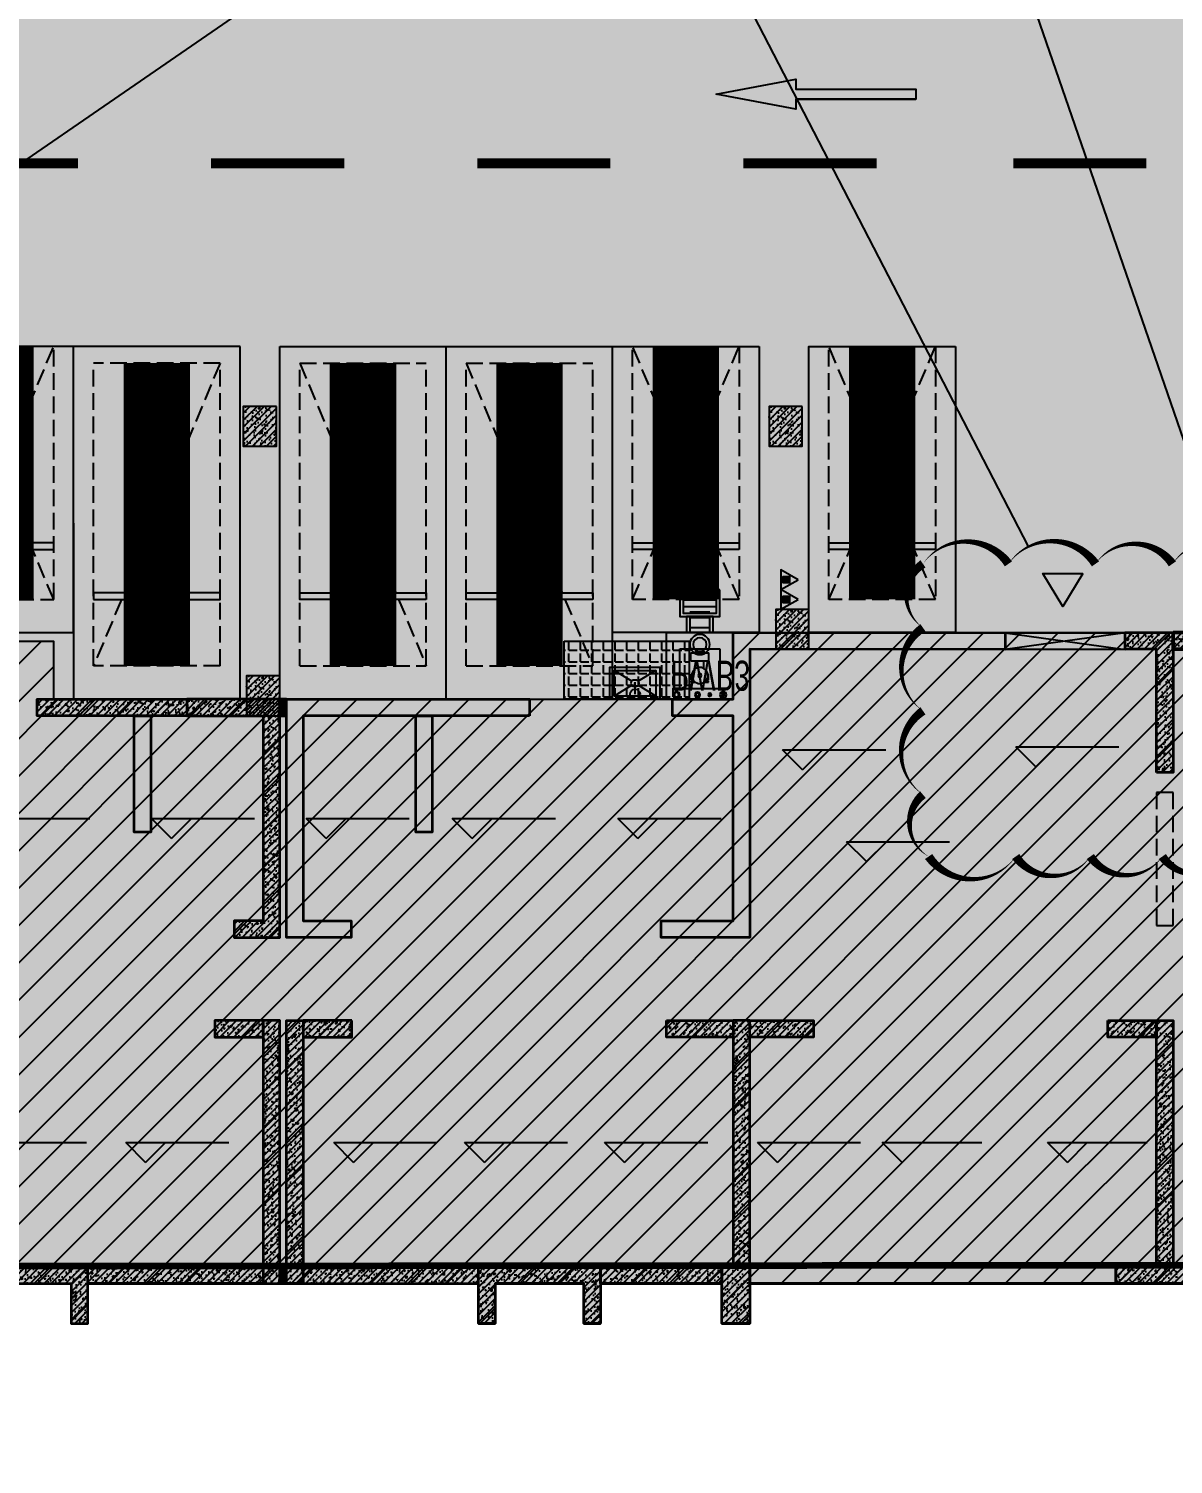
# Model space of a CAD drawing. Extents: x -1338203 to 1886333, y -530034 to 1031844.
# Drawn here: x 597312 to 614512, y 181383 to 202954 of the extents above; entities that cross this region are included whole.
import ezdxf

# ---------------------------------------------------------------- set-up
doc = ezdxf.new("R2010")
doc.units = 0
doc.header["$LTSCALE"] = 1000
doc.header["$MEASUREMENT"] = 0
for name, pattern in [('A-001-平面B2$0$__DASH', [0.35, 0.25, -0.1]), ('A-17-平面B1$0$DASH', [0.35, 0.25, -0.1]), ('DASH', [0.35, 0.25, -0.1])]:
    doc.linetypes.add(name, pattern=pattern)
for name, color, linetype in [('0P-EQUIP-CW', 7, 'Continuous'), ('0P-PIPE-CW', 3, 'Continuous'), ('A-001-车位参照B1$0$A-001-车位参照B1$0$0A-P-PKNG-CAR(B)', 21, 'Continuous'), ('A-17-平面B1$0$0A-A-SYMB-ELEV', 150, 'Continuous'), ('A-17-平面B1$0$0A-B-D&W', 135, 'Continuous'), ('A-17-平面B1$0$A-17-平面B1$0$0A-DETL-HATH', 8, 'Continuous'), ('p-a-regular', 5, 'Continuous'), ('S001地下一墙柱$0$S001地下一墙柱$0$0S-CC-LINE', 52, 'Continuous'), ('S001地下一墙柱$0$S001地下一墙柱$0$0S-CW-HATCH', 251, 'Continuous'), ('S001地下一墙柱$0$S001地下一墙柱$0$0S-CW-HATCH-UP', 251, 'Continuous'), ('S17柱墙B1_1$0$0S-CC-LINE', 52, 'Continuous'), ('S17柱墙B1_1$0$0S-CW-HATCH', 251, 'Continuous'), ('S17柱墙B1_1$0$0S-CW-HATCH-UP', 251, 'Continuous'), ('S17柱墙B1_1$0$0S-S-HOLE', 55, 'Continuous'), ('中心线', 42, 'Continuous'), ('地面指向箭头', 7, 'Continuous'), ('负一层消火栓$0$0P-EQUIP-FH', 7, 'Continuous'), ('负一层集水坑及排水沟$0$P001-预留预埋-B1$0$0A-O-FIXT', 6, 'Continuous'), ('负一层集水坑及排水沟$0$P001-预留预埋-B1$0$0P-EQUIP-WW', 7, 'Continuous'), ('负一层集水坑及排水沟$0$P001-预留预埋-B1$0$A-001-平面B1$0$0A-A-HATH', 8, 'Continuous'), ('负一层集水坑及排水沟$0$P001-预留预埋-B1$0$A-001-平面B1$0$0A-P-ROOF-DRAN', 190, 'Continuous'), ('负一层集水坑及排水沟$0$P001-预留预埋-B1$0$P001-预留预埋-B1$0$0P-EQUIP-WW', 7, 'Continuous')]:
    doc.layers.add(name, color=color, linetype=linetype)
doc.layers.add('A-17-平面B1$0$AAD-A-MODIFY_20230109', color=201, linetype='Continuous', plot=False)
doc.layers.add('A-17-平面B1$0$AAD-A-MODIFY_20230111', color=201, linetype='Continuous', plot=False)
doc.layers.add('p-a-mini', color=7, linetype='Continuous', true_color=0x0050ff)
doc.layers.add('p-a-regular-narrow', color=7, linetype='Continuous', true_color=0x9600ff)
doc.layers.add('p-h-walkable', color=7, linetype='Continuous', lineweight=70, true_color=0xf0f0f0)
doc.layers.add('S17柱墙B1_1$0$0S-CW-LINE', color=7, linetype='Continuous', lineweight=50)
doc.styles.add('负一层集水坑及排水沟$0$P001-预留预埋-B1$0$P001-预留预埋-B1$0$AAD-TXT', font='AAD-TXT.shx', dxfattribs={"width": 0.7, "height": 3, "bigfont": 'AAD-HZTXT.shx'})
pattern_1 = [(45, (0, 0), (-53.033, 53.033), []), (50, (0, 0), (215.1781, -18.8256), [22.5, -247.5]), (355, (0, 0), (-41.6254, 225.6576), [18, -198]), (100.4514, (17.93, -1.57), (173.5528, 206.8319), [19.122, -210.3426]), (46.1842, (0, 60), (320.1723, -49.6557), [33.75, -371.25]), (96.6356, (26.68, 55.86), (280.3988, 292.2354), [28.683, -315.514]), (351.1842, (0, 60), (280.3986, 292.2356), [27, -297]), (21, (30, 45), (179.0721, -120.7857), [22.5, -247.5]), (326, (30, 45), (72.9946, 217.545), [18, -198]), (71.4514, (44.92, 34.93), (252.0668, 96.7591), [19.122, -210.3426]), (37.5, (0, 0), (3.64796, 99.86816), [0, -195.6, 0, -201, 0, -198.75]), (7.5, (0, 0), (78.92086, 118.3235), [0, -114.6, 0, -191.1, 0, -75.75]), (327.5, (-66.9, 0), (160.14673, -6.76646), [0, -75, 0, -234, 0, -310.5]), (317.5, (-96.9, 0), (174.95585, 30.0315), [0, -97.5, 0, -155.4, 0, -220.5])]

# ---------------------------------------------------------------- blocks, each defined once
blk = doc.blocks.new('负一层集水坑及排水沟$0$P001-预留预埋-B1$0$$lvtry$00000191')
at = {"color": 0}
for p, q in [((-250, -50, 0), (-39, -219, 0)), ((39, -219, 0), (250, -50, 0)), ((-250, -450, 0), (-39, -281, 0)), ((39, -281, 0), (250, -450, 0))]:
    blk.add_line(p, q, dxfattribs=at)
at = {"color": 0, "elevation": 0}
for points in [[(300, -500), (300, 0), (-300, 0), (-300, -500)], [(250, -450), (250, -50), (-250, -50), (-250, -450)]]:
    blk.add_lwpolyline(points, close=True, dxfattribs=at)
at = {"color": 0}
blk.add_circle((0, -250, 0), 50, dxfattribs=at)
for p in [(0, -50, 0), (0, -250, 0)]:
    blk.add_point(p, dxfattribs=at)
blk = doc.blocks.new('负一层集水坑及排水沟$0$P001-预留预埋-B1$0$EREF')
at = {"layer": '负一层集水坑及排水沟$0$P001-预留预埋-B1$0$P001-预留预埋-B1$0$0P-EQUIP-WW'}
for p, q in [((81767, 163905), (81733, 163939)), ((81777, 163917), (81745, 163949)), ((81104, 163835), (81104, 163235)), ((81704, 163835), (81104, 163835)), ((81274, 163735), (81337, 163735)), ((81274, 163735), (81274, 163719)), ((81471, 163735), (81534, 163735)), ((81534, 163735), (81534, 163719)), ((81704, 163235), (81704, 163835)), ((81748, 163902), (81730, 163920)), ((81274, 163719), (81317, 163719)), ((81274, 163706), (81306, 163706)), ((81274, 163706), (81274, 163615)), ((81274, 163615), (81285, 163615)), ((81345, 163529), (81345, 163416)), ((81463, 163529), (81463, 163416)), ((81491, 163719), (81534, 163719)), ((81502, 163706), (81534, 163706)), ((81523, 163615), (81534, 163615)), ((81534, 163706), (81534, 163615)), ((81270, 163416), (81538, 163416)), ((81270, 163416), (81270, 163295)), ((81270, 163295), (81538, 163295)), ((81345, 163295), (81345, 163289)), ((81463, 163295), (81463, 163289)), ((81538, 163416), (81538, 163295)), ((81104, 163235), (81704, 163235)), ((81328, 163289), (81480, 163289)), ((81328, 163289), (81328, 163280)), ((81328, 163280), (81480, 163280)), ((81345, 163280), (81345, 163252)), ((81463, 163280), (81463, 163252)), ((81480, 163289), (81480, 163280))]:
    blk.add_line(p, q, dxfattribs=at)
blk.add_lwpolyline([(80904, 163992), (80904, 162992), (81904, 162992), (81904, 163992)], close=True, dxfattribs=at)
for centre, radius in [((81054, 163926), 50), ((81054, 163926), 35), ((81369, 163926), 40), ((81369, 163926), 25), ((81554, 163926), 25), ((81554, 163926), 15), ((81754, 163926), 50), ((81754, 163926), 25), ((81404, 163635), 121), ((81404, 163635), 27), ((81404, 163170), 151), ((81404, 163170), 102)]:
    blk.add_circle(centre, radius, dxfattribs=at)
at = {"layer": '负一层集水坑及排水沟$0$P001-预留预埋-B1$0$P001-预留预埋-B1$0$0P-EQUIP-WW', "style": '负一层集水坑及排水沟$0$P001-预留预埋-B1$0$P001-预留预埋-B1$0$AAD-TXT', "width": 0.7}
blk.add_text('PWB3', height=450, dxfattribs=at).set_placement((80962, 163414, 3000))
blk = doc.blocks.new('负一层集水坑及排水沟$0$A$C2D5B4FF3')
at = {"layer": '负一层集水坑及排水沟$0$P001-预留预埋-B1$0$A-001-平面B1$0$0A-A-HATH'}
h = blk.add_hatch(dxfattribs=at)
h.set_pattern_fill('STEEL', color=256, scale=150, angle=495)
h.set_pattern_definition([(180, (-208180, -40365.8), (-2e-05, -238.125), []), (180, (-208264.19, -40450), (-2e-05, -238.125), [])])
h.paths.add_polyline_path([(50, 328), (350, 328), (350, 0), (50, 0)])
at = {"layer": '负一层集水坑及排水沟$0$P001-预留预埋-B1$0$0P-EQUIP-WW'}
for p, q in [((450, 491), (-50, 491)), ((450, 391), (-50, 391))]:
    blk.add_line(p, q, dxfattribs=at)
for points in [[(-100, 641), (500, 641), (500, 241), (-100, 241)], [(-50, 591), (450, 591), (450, 291), (-50, 291)]]:
    blk.add_lwpolyline(points, close=True, dxfattribs=at)
at = {"layer": '负一层集水坑及排水沟$0$P001-预留预埋-B1$0$A-001-平面B1$0$0A-P-ROOF-DRAN'}
for points in [[(0, 0), (0, 241), (400, 241), (400, 0)], [(50, 241), (350, 241), (350, 0), (50, 0)]]:
    blk.add_lwpolyline(points, close=True, dxfattribs=at)
blk = doc.blocks.new('负一层集水坑及排水沟')
at = {"ltscale": 0.002, "xscale": -1}
blk.add_blockref('负一层集水坑及排水沟$0$A$C2D5B4FF3', (-158769, -113010), dxfattribs=at)
at = {"xscale": -1, "rotation": 180}
blk.add_blockref('负一层集水坑及排水沟$0$P001-预留预埋-B1$0$EREF', (-240373, 49982), dxfattribs=at)
at = {"layer": '负一层集水坑及排水沟$0$P001-预留预埋-B1$0$0A-O-FIXT', "xscale": -1.25, "yscale": 0.96}
blk.add_blockref('负一层集水坑及排水沟$0$P001-预留预埋-B1$0$$lvtry$00000191', (-159944, -113530, 0), dxfattribs=at)
blk = doc.blocks.new('负一层消火栓$0$$TwtSys$00000546')
h = blk.add_hatch()
h.set_pattern_fill('ANSI31', color=256, scale=200, style=0)
h.set_pattern_definition([(45, (-38543.802, -6670.83), (-17.67767, 17.67767), [])])
h.paths.add_polyline_path([(-65, 174), (65, 174), (65, 44), (-65, 44)])
for points in [[(0, 344), (-198, 0), (198, 0)], [(-65, 174), (65, 174), (65, 44), (-65, 44)]]:
    blk.add_lwpolyline(points, close=True)
blk = doc.blocks.new('负一层消火栓')
at = {"layer": '负一层消火栓$0$0P-EQUIP-FH', "xscale": 0.75, "yscale": 0.75, "zscale": 0.75, "rotation": 270}
for p in [(-157751, -112214), (-157751, -112511)]:
    blk.add_blockref('负一层消火栓$0$$TwtSys$00000546', p, dxfattribs=at)
blk = doc.blocks.new('$TwtSys$00000320')
at = {"const_width": 20}
for points in [[(0, 0), (0, -121)], [(-37, -83), (37, -83)]]:
    blk.add_lwpolyline(points, dxfattribs=at)
blk = doc.blocks.new('A$Cee0fc4ce')
at = {"layer": '0P-PIPE-CW', "linetype": 'Continuous'}
blk.add_circle((-159942, -113935), 75, dxfattribs=at)
at = {"layer": '0P-EQUIP-CW', "xscale": 1.5, "yscale": 1.5, "zscale": 1.5, "rotation": 179.9999999999999}
blk.add_blockref('$TwtSys$00000320', (-159942, -113935), dxfattribs=at)
blk = doc.blocks.new('直行')
at = {"layer": '地面指向箭头'}
blk.add_hatch(color=251, dxfattribs=at).paths.add_polyline_path([(-29241, 4059962), (-29466, 4058762), (-29316, 4058762), (-29316, 4056961), (-29166, 4056961), (-29166, 4058762), (-29016, 4058762)])
at = {"layer": '地面指向箭头', "color": 251}
blk.add_lwpolyline([(-29316, 4058762), (-29316, 4056961), (-29316, 4058762), (-29316, 4058762), (-29466, 4058762), (-29241, 4059962), (-29016, 4058762), (-29166, 4058762), (-29166, 4056961), (-29316, 4056961), (-29316, 4056961)], dxfattribs=at)
blk = doc.blocks.new('A$C9cb663f1')
at = {"layer": '中心线', "color": 251, "const_width": 150}
for points in [[(183406, -160832), (185406, -160832)], [(187406, -160832), (189406, -160832)], [(191406, -160832), (193406, -160832)], [(195406, -160832), (197406, -160832)], [(199460, -160832), (201460, -160832)]]:
    blk.add_lwpolyline(points, dxfattribs=at)
at = {"layer": '地面指向箭头', "color": 251, "rotation": 90}
blk.add_blockref('直行', (4254957, -130550), dxfattribs=at)
blk = doc.blocks.new('A$C488321c4')
at = {"layer": '地面指向箭头'}
h = blk.add_hatch(color=251, dxfattribs=at)
h.dxf.hatch_style = 1
h.paths.add_polyline_path([(200504, -166991), (200204, -167491), (199904, -166991)])
at = {"layer": '地面指向箭头', "color": 251, "flags": 128}
blk.add_lwpolyline([(200504, -166991), (200204, -167491), (199904, -166991), (200504, -166991)], dxfattribs=at)
blk = doc.blocks.new('A-001-车位参照B1$0$A-001-车位参照B1$0$A-001-车位参照B1$0$A$C43AE5A3B')
at = {"color": 241}
blk.add_lwpolyline([(2500, 0), (2500, 4300), (300, 4300), (300, 0)], close=True, dxfattribs=at)
at = {"color": 241, "linetype": 'DASH'}
for points in [[(2200, 0), (2200, 3800), (600, 3800), (600, 0), (2200, 0)], [(600, 3800), (2200, 0)], [(2200, 3800), (600, 0)]]:
    blk.add_lwpolyline(points, dxfattribs=at)
at = {"color": 241}
blk.add_lwpolyline([(2200, 3050), (600, 3050), (600, 2950), (2200, 2950), (2200, 3050)], dxfattribs=at)
at = {"layer": 'p-a-mini', "ltscale": 0.002, "const_width": 1000}
blk.add_lwpolyline([(1400, 0), (1400, 3800)], dxfattribs=at)
blk = doc.blocks.new('A-17-平面B1')
at = {"layer": 'A-17-平面B1$0$A-17-平面B1$0$0A-DETL-HATH'}
h = blk.add_hatch(dxfattribs=at)
h.set_pattern_fill('ANGLE', color=256, scale=50)
h.set_pattern_definition([(0, (-973707.43, 498509.83), (0, 174.625), [127, -47.625]), (90, (-973707.43, 498509.83), (-174.625, 1e-14), [127, -47.625])])
h.paths.add_polyline_path([(20570, 4360), (22450, 4360), (22450, 3490), (20570, 3490)])
at = {"layer": 'A-17-平面B1$0$0A-A-SYMB-ELEV'}
for p, q in [((24154, 2431), (23854, 2731)), ((23854, 2731), (25403, 2731)), ((24154, 2431), (24454, 2731)), ((27658, 2475), (27358, 2775)), ((27358, 2775), (28907, 2775)), ((27658, 2475), (27958, 2775)), ((11895, 1696), (13444, 1696)), ((14669, 1396), (14369, 1696)), ((14369, 1696), (15918, 1696)), ((14669, 1396), (14969, 1696)), ((16995, 1396), (16695, 1696)), ((16695, 1696), (18244, 1696)), ((16995, 1396), (17295, 1696)), ((19190, 1396), (18890, 1696)), ((18890, 1696), (20439, 1696)), ((19190, 1396), (19490, 1696)), ((21680, 1396), (21380, 1696)), ((21380, 1696), (22929, 1696)), ((21680, 1396), (21980, 1696)), ((25115, 1049), (24815, 1349)), ((24815, 1349), (26364, 1349)), ((25115, 1049), (25415, 1349)), ((11846, -3173), (13395, -3173)), ((14282, -3473), (13982, -3173)), ((13982, -3173), (15532, -3173)), ((14282, -3473), (14582, -3173)), ((17408, -3473), (17108, -3173)), ((17108, -3173), (18657, -3173)), ((17408, -3473), (17708, -3173)), ((19374, -3473), (19074, -3173)), ((19074, -3173), (20623, -3173)), ((19374, -3473), (19674, -3173)), ((21479, -3473), (21179, -3173)), ((21179, -3173), (22729, -3173)), ((21479, -3473), (21779, -3173)), ((23775, -3473), (23475, -3173)), ((23475, -3173), (25024, -3173)), ((23775, -3473), (24075, -3173)), ((25651, -3473), (25351, -3173)), ((25351, -3173), (26850, -3173)), ((25651, -3473), (25951, -3173)), ((28133, -3473), (27833, -3173)), ((27833, -3173), (29333, -3173)), ((28133, -3473), (28433, -3173))]:
    blk.add_line(p, q, dxfattribs=at)
at = {"layer": 'A-17-平面B1$0$0A-B-D&W', "linetype": 'A-17-平面B1$0$DASH'}
blk.add_lwpolyline([(29725, 2090), (29475, 2090), (29475, 90), (29725, 90)], close=True, dxfattribs=at)
at = {"layer": 'A-17-平面B1$0$A-17-平面B1$0$0A-DETL-HATH'}
blk.add_lwpolyline([(20570, 4360), (22450, 4360), (22450, 3490), (20570, 3490)], close=True, dxfattribs=at)
at = {"layer": 'A-17-平面B1$0$AAD-A-MODIFY_20230109', "color": 6}
blk.add_line((27551, 5783), (18384, 23494), dxfattribs=at)
at = {"layer": 'A-17-平面B1$0$AAD-A-MODIFY_20230109', "color": 6, "flags": 128}
blk.add_lwpolyline([(25963, 5524, 0, 132, -0.520567), (27248, 5524, 0, 132, -0.520567), (28556, 5524, 0, 132, -0.520567), (29712, 5524, 0, 132, -0.520567), (31013, 5524, 0, 132, -0.520567), (31683, 5146, 0, 132, -0.520567), (31683, 4031, 0, 132, -0.520567), (31683, 3008, 0, 132, -0.520567), (31683, 2081, 0, 132, -0.520567), (31683, 1179, 0, 132, -0.520567), (30578, 1126, 0, 132, -0.520567), (29560, 1126, 0, 132, -0.520567), (28478, 1126, 0, 132, -0.520567), (27357, 1126, 0, 132, -0.520567), (26048, 1126, 0, 132, -0.520567), (25963, 2056, 0, 132, -0.520567), (25963, 3315, 0, 132, -0.520567), (25963, 4564, 0, 132, -0.520567)], format="xyseb", close=True, dxfattribs=at)
at = {"layer": 'A-17-平面B1$0$AAD-A-MODIFY_20230111', "color": 4}
for p, q in [((1917, 4309), (25387, 20494)), ((30757, 4845), (25476, 20152))]:
    blk.add_line(p, q, dxfattribs=at)
blk = doc.blocks.new('S17柱墙B1_1')
h = blk.add_hatch()
h.set_pattern_fill('STARS', color=256, scale=115, angle=45)
h.set_pattern_definition([(45, (0, 0), (-111.7962, 111.7962), [91.2812, -91.2812]), (105, (0, 0), (-152.7165, -40.9203), [91.2812, -91.2812]), (165, (-23.63, 88.17), (-40.9203, -152.7165), [91.2812, -91.2812])])
h.paths.add_polyline_path([(16300, 3490), (16400, 3490)])
at = {"layer": 'S17柱墙B1_1$0$0S-CW-HATCH'}
h = blk.add_hatch(color=256, dxfattribs=at)
h.dxf.hatch_style = 1
h.paths.add_polyline_path([(14110, 3240), (14360, 3240), (14360, 1490), (14110, 1490)])
h.paths.add_polyline_path([(5500, 4240), (9340, 4240), (9340, 3400), (9340, -90), (10090, -90), (10090, 160), (9590, 160), (9590, 3240), (10500, 3240), (10500, 3490), (9590, 3490), (9590, 4490), (5500, 4490)])
h = blk.add_hatch(color=256, dxfattribs=at)
h.dxf.hatch_style = 1
h.paths.add_polyline_path([(27200, 4239), (23360, 4240), (23360, 3400), (23360, -90), (22030, -90), (22030, 160), (23110, 160), (23110, 3240), (22200, 3240), (22200, 3490), (23110, 3490), (23110, 4490), (27200, 4489)])
h = blk.add_hatch(color=256, dxfattribs=at)
h.dxf.hatch_style = 1
h.paths.add_polyline_path([(29475, 2390), (29475, 4240), (29000, 4240), (29000, 4490), (29725, 4490), (29725, 2390)])
h = blk.add_hatch(color=256, dxfattribs=at)
h.dxf.hatch_style = 1
h.paths.add_polyline_path([(29725, 4490), (31390, 4490), (31390, 4240), (29725, 4240)])
h = blk.add_hatch(color=256, dxfattribs=at)
h.dxf.hatch_style = 1
h.paths.add_polyline_path([(14900, 3240), (12650, 3240), (12650, 3490), (14900, 3490)])
h = blk.add_hatch(color=256, dxfattribs=at)
h.dxf.hatch_style = 1
h.paths.add_polyline_path([(14900, 3240), (16050, 3240), (16050, 160), (15610, 160), (15610, -90), (16300, -90), (16300, 3490), (14900, 3490)])
h = blk.add_hatch(color=256, dxfattribs=at)
h.dxf.hatch_style = 1
h.paths.add_polyline_path([(16300, 3240), (16400, 3240), (16400, 3490), (16300, 3490)])
h = blk.add_hatch(color=256, dxfattribs=at)
h.dxf.hatch_style = 1
h.paths.add_polyline_path([(18340, 3240), (18590, 3240), (18590, 1490), (18340, 1490)], flags=17)
h.paths.add_polyline_path([(20050, 3240), (16650, 3240), (16650, 160), (17370, 160), (17370, -90), (16400, -90), (16400, 3490), (20050, 3490)])
h = blk.add_hatch(color=256, dxfattribs=at)
h.dxf.hatch_style = 1
h.paths.add_polyline_path([(16050, -1340), (15320, -1340), (15320, -1590), (16050, -1590)])
h = blk.add_hatch(color=256, dxfattribs=at)
h.dxf.hatch_style = 1
h.paths.add_polyline_path([(16300, -5290), (16300, -1340), (16050, -1340), (16050, -5290)])
h = blk.add_hatch(color=256, dxfattribs=at)
h.dxf.hatch_style = 1
h.paths.add_polyline_path([(16400, -5290), (16400, -1340), (16650, -1340), (16650, -5290)])
h = blk.add_hatch(color=256, dxfattribs=at)
h.dxf.hatch_style = 1
h.paths.add_polyline_path([(17380, -1340), (16650, -1340), (16650, -1590), (17380, -1590)])
h = blk.add_hatch(color=256, dxfattribs=at)
h.dxf.hatch_style = 1
h.paths.add_polyline_path([(22110, -1340), (23110, -1340), (23110, -1590), (22110, -1590)])
h = blk.add_hatch(color=256, dxfattribs=at)
h.dxf.hatch_style = 1
h.paths.add_polyline_path([(23360, -5040), (23360, -1340), (23110, -1340), (23110, -5040)])
h = blk.add_hatch(color=256, dxfattribs=at)
h.dxf.hatch_style = 1
h.paths.add_polyline_path([(23360, -1340), (24320, -1340), (24320, -1590), (23360, -1590)])
h = blk.add_hatch(color=256, dxfattribs=at)
h.dxf.hatch_style = 1
h.paths.add_polyline_path([(28740, -1340), (29475, -1340), (29475, -1590), (28740, -1590)])
h = blk.add_hatch(color=256, dxfattribs=at)
h.dxf.hatch_style = 1
h.paths.add_polyline_path([(29725, -5040), (30340, -5040), (30340, -5290), (29600, -5290), (28860, -5290), (28860, -5040), (29475, -5040), (29475, -1340), (29725, -1340)])
h = blk.add_hatch(color=256, dxfattribs=at)
h.dxf.hatch_style = 1
h.paths.add_polyline_path([(11585, -5890), (11835, -5890), (11835, -5290), (12500, -5290), (13165, -5290), (13165, -5890), (13415, -5890), (13415, -5040), (12500, -5040), (11585, -5040)])
h = blk.add_hatch(color=256, dxfattribs=at)
h.dxf.hatch_style = 1
h.paths.add_polyline_path([(13415, -5040), (16050, -5040), (16050, -5290), (13415, -5290)])
h = blk.add_hatch(color=256, dxfattribs=at)
h.dxf.hatch_style = 1
h.paths.add_polyline_path([(16300, -5290), (16400, -5290), (16400, -5040), (16300, -5040)])
h = blk.add_hatch(color=256, dxfattribs=at)
h.dxf.hatch_style = 1
h.paths.add_polyline_path([(19285, -5040), (16650, -5040), (16650, -5290), (19285, -5290)])
h = blk.add_hatch(color=256, dxfattribs=at)
h.dxf.hatch_style = 1
h.paths.add_polyline_path([(21115, -5890), (20865, -5890), (20865, -5290), (20200, -5290), (19535, -5290), (19535, -5890), (19285, -5890), (19285, -5040), (20200, -5040), (21115, -5040)])
h = blk.add_hatch(color=256, dxfattribs=at)
h.dxf.hatch_style = 1
h.paths.add_polyline_path([(21115, -5040), (22940, -5040), (22940, -5290), (21115, -5290)])
h = blk.add_hatch(color=256, dxfattribs=at)
h.dxf.hatch_style = 1
h.paths.add_polyline_path([(22940, -5040), (23360, -5040), (23360, -5890), (22940, -5890)])
h = blk.add_hatch(color=256, dxfattribs=at)
h.dxf.hatch_style = 1
h.paths.add_polyline_path([(23360, -5040), (28860, -5040), (28860, -5290), (23360, -5290)])
at = {"layer": 'S17柱墙B1_1$0$0S-CW-HATCH-UP'}
h = blk.add_hatch(dxfattribs=at)
h.set_pattern_fill('钢筋混凝土', color=256, scale=30)
h.set_pattern_definition(pattern_1)
h.paths.add_polyline_path([(14110, 3240), (14360, 3240), (14360, 1490), (14110, 1490)])
h.paths.add_polyline_path([(5500, 4240), (9340, 4240), (9340, 3400), (9340, -90), (10090, -90), (10090, 160), (9590, 160), (9590, 3240), (10500, 3240), (10500, 3490), (9590, 3490), (9590, 4490), (5500, 4490)])
h = blk.add_hatch(dxfattribs=at)
h.set_pattern_fill('钢筋混凝土', color=256, scale=30)
h.set_pattern_definition(pattern_1)
h.paths.add_polyline_path([(27200, 4239), (23360, 4240), (23360, 3400), (23360, -90), (22030, -90), (22030, 160), (23110, 160), (23110, 3240), (22200, 3240), (22200, 3490), (23110, 3490), (23110, 4490), (27200, 4489)])
h = blk.add_hatch(dxfattribs=at)
h.set_pattern_fill('钢筋混凝土', color=256, scale=30)
h.set_pattern_definition(pattern_1)
h.paths.add_polyline_path([(29475, 2390), (29475, 4240), (29000, 4240), (29000, 4490), (29725, 4490), (29725, 2390)])
h = blk.add_hatch(dxfattribs=at)
h.set_pattern_fill('钢筋混凝土', color=256, scale=30)
h.set_pattern_definition(pattern_1)
h.paths.add_polyline_path([(29725, 4490), (31390, 4490), (31390, 4240), (29725, 4240)])
h = blk.add_hatch(dxfattribs=at)
h.set_pattern_fill('钢筋混凝土', color=256, scale=30)
h.set_pattern_definition([(45, (0, 0), (-53.033, 53.033), []), (50, (0, 0), (215.178, -18.8256), [22.5, -247.5]), (355, (0, 0), (-41.6254, 225.6576), [18, -198]), (100.4514, (17.93, -1.57), (173.5528, 206.832), [19.122, -210.3426]), (46.1842, (0, 60), (320.1723, -49.6557), [33.75, -371.25]), (96.6356, (26.68, 55.86), (280.399, 292.2354), [28.683, -315.514]), (351.1842, (0, 60), (280.3986, 292.2356), [27, -297]), (21, (30, 45), (179.0721, -120.7857), [22.5, -247.5]), (326, (30, 45), (72.9946, 217.545), [18, -198]), (71.4514, (44.92, 34.93), (252.0668, 96.7591), [19.122, -210.3426]), (37.5, (0, 0), (3.64796, 99.86816), [0, -195.6, 0, -201, 0, -198.75]), (7.5, (0, 0), (78.92086, 118.3235), [0, -114.6, 0, -191.1, 0, -75.75]), (327.5, (-66.9, 0), (160.14673, -6.76646), [0, -75, 0, -234, 0, -310.5]), (317.5, (-96.9, 0), (174.9559, 30.0315), [0, -97.5, 0, -155.4, 0, -220.5])])
h.paths.add_polyline_path([(14900, 3240), (12650, 3240), (12650, 3490), (14900, 3490)])
h = blk.add_hatch(dxfattribs=at)
h.set_pattern_fill('钢筋混凝土', color=256, scale=30)
h.set_pattern_definition(pattern_1)
h.paths.add_polyline_path([(14900, 3240), (16050, 3240), (16050, 160), (15610, 160), (15610, -90), (16300, -90), (16300, 3490), (14900, 3490)])
h = blk.add_hatch(dxfattribs=at)
h.set_pattern_fill('钢筋混凝土', color=256, scale=30)
h.set_pattern_definition(pattern_1)
h.paths.add_polyline_path([(16300, 3240), (16400, 3240), (16400, 3490), (16300, 3490)])
h = blk.add_hatch(dxfattribs=at)
h.set_pattern_fill('钢筋混凝土', color=256, scale=30)
h.set_pattern_definition(pattern_1)
h.paths.add_polyline_path([(18340, 3240), (18590, 3240), (18590, 1490), (18340, 1490)], flags=17)
h.paths.add_polyline_path([(20050, 3240), (16650, 3240), (16650, 160), (17370, 160), (17370, -90), (16400, -90), (16400, 3490), (20050, 3490)])
h = blk.add_hatch(dxfattribs=at)
h.set_pattern_fill('钢筋混凝土', color=256, scale=30)
h.set_pattern_definition(pattern_1)
h.paths.add_polyline_path([(16050, -1340), (15320, -1340), (15320, -1590), (16050, -1590)])
h = blk.add_hatch(dxfattribs=at)
h.set_pattern_fill('钢筋混凝土', color=256, scale=30)
h.set_pattern_definition(pattern_1)
h.paths.add_polyline_path([(16300, -5290), (16300, -1340), (16050, -1340), (16050, -5290)])
h = blk.add_hatch(dxfattribs=at)
h.set_pattern_fill('钢筋混凝土', color=256, scale=30)
h.set_pattern_definition(pattern_1)
h.paths.add_polyline_path([(16400, -5290), (16400, -1340), (16650, -1340), (16650, -5290)])
h = blk.add_hatch(dxfattribs=at)
h.set_pattern_fill('钢筋混凝土', color=256, scale=30)
h.set_pattern_definition(pattern_1)
h.paths.add_polyline_path([(17380, -1340), (16650, -1340), (16650, -1590), (17380, -1590)])
h = blk.add_hatch(dxfattribs=at)
h.set_pattern_fill('钢筋混凝土', color=256, scale=30)
h.set_pattern_definition(pattern_1)
h.paths.add_polyline_path([(22110, -1340), (23110, -1340), (23110, -1590), (22110, -1590)])
h = blk.add_hatch(dxfattribs=at)
h.set_pattern_fill('钢筋混凝土', color=256, scale=30)
h.set_pattern_definition(pattern_1)
h.paths.add_polyline_path([(23360, -5040), (23360, -1340), (23110, -1340), (23110, -5040)])
h = blk.add_hatch(dxfattribs=at)
h.set_pattern_fill('钢筋混凝土', color=256, scale=30)
h.set_pattern_definition(pattern_1)
h.paths.add_polyline_path([(23360, -1340), (24320, -1340), (24320, -1590), (23360, -1590)])
h = blk.add_hatch(dxfattribs=at)
h.set_pattern_fill('钢筋混凝土', color=256, scale=30)
h.set_pattern_definition(pattern_1)
h.paths.add_polyline_path([(28740, -1340), (29475, -1340), (29475, -1590), (28740, -1590)])
h = blk.add_hatch(dxfattribs=at)
h.set_pattern_fill('钢筋混凝土', color=256, scale=30)
h.set_pattern_definition(pattern_1)
h.paths.add_polyline_path([(29725, -5040), (30340, -5040), (30340, -5290), (29600, -5290), (28860, -5290), (28860, -5040), (29475, -5040), (29475, -1340), (29725, -1340)])
h = blk.add_hatch(dxfattribs=at)
h.set_pattern_fill('钢筋混凝土', color=256, scale=30)
h.set_pattern_definition(pattern_1)
h.paths.add_polyline_path([(11585, -5890), (11835, -5890), (11835, -5290), (12500, -5290), (13165, -5290), (13165, -5890), (13415, -5890), (13415, -5040), (12500, -5040), (11585, -5040)])
h = blk.add_hatch(dxfattribs=at)
h.set_pattern_fill('钢筋混凝土', color=256, scale=30)
h.set_pattern_definition(pattern_1)
h.paths.add_polyline_path([(13415, -5040), (16050, -5040), (16050, -5290), (13415, -5290)])
h = blk.add_hatch(dxfattribs=at)
h.set_pattern_fill('钢筋混凝土', color=256, scale=30)
h.set_pattern_definition(pattern_1)
h.paths.add_polyline_path([(16300, -5290), (16400, -5290), (16400, -5040), (16300, -5040)])
h = blk.add_hatch(dxfattribs=at)
h.set_pattern_fill('钢筋混凝土', color=256, scale=30)
h.set_pattern_definition(pattern_1)
h.paths.add_polyline_path([(19285, -5040), (16650, -5040), (16650, -5290), (19285, -5290)])
h = blk.add_hatch(dxfattribs=at)
h.set_pattern_fill('钢筋混凝土', color=256, scale=30)
h.set_pattern_definition(pattern_1)
h.paths.add_polyline_path([(21115, -5890), (20865, -5890), (20865, -5290), (20200, -5290), (19535, -5290), (19535, -5890), (19285, -5890), (19285, -5040), (20200, -5040), (21115, -5040)])
h = blk.add_hatch(dxfattribs=at)
h.set_pattern_fill('钢筋混凝土', color=256, scale=30)
h.set_pattern_definition(pattern_1)
h.paths.add_polyline_path([(21115, -5040), (22940, -5040), (22940, -5290), (21115, -5290)])
h = blk.add_hatch(dxfattribs=at)
h.set_pattern_fill('钢筋混凝土', color=256, scale=30)
h.set_pattern_definition(pattern_1)
h.paths.add_polyline_path([(22940, -5040), (23360, -5040), (23360, -5890), (22940, -5890)])
h = blk.add_hatch(dxfattribs=at)
h.set_pattern_fill('钢筋混凝土', color=256, scale=30)
h.set_pattern_definition(pattern_1)
h.paths.add_polyline_path([(23360, -5040), (28860, -5040), (28860, -5290), (23360, -5290)])
at = {"layer": 'S17柱墙B1_1$0$0S-CC-LINE', "lineweight": 35}
blk.add_lwpolyline([(22940, -5040), (23360, -5040), (23360, -5890), (22940, -5890)], close=True, dxfattribs=at)
at = {"layer": 'S17柱墙B1_1$0$0S-CW-LINE', "lineweight": 35}
for points in [[(27200, 4239), (23360, 4240), (23360, 3400), (23360, -90), (22030, -90), (22030, 160), (23110, 160), (23110, 3240), (22200, 3240), (22200, 3490), (23110, 3490), (23110, 4490), (27200, 4489)], [(29475, 2390), (29475, 4240), (29000, 4240), (29000, 4490), (29725, 4490), (29725, 2390)], [(14900, 3240), (12650, 3240), (12650, 3490), (14900, 3490)], [(14900, 3240), (16050, 3240), (16050, 160), (15610, 160), (15610, -90), (16300, -90), (16300, 3490), (14900, 3490)], [(16300, 3240), (16400, 3240), (16400, 3490), (16300, 3490)], [(20050, 3240), (16650, 3240), (16650, 160), (17370, 160), (17370, -90), (16400, -90), (16400, 3490), (20050, 3490)], [(14110, 3240), (14360, 3240), (14360, 1490), (14110, 1490)], [(18340, 3240), (18590, 3240), (18590, 1490), (18340, 1490)], [(16050, -1340), (15320, -1340), (15320, -1590), (16050, -1590)], [(16300, -5290), (16300, -1340), (16050, -1340), (16050, -5290)], [(16400, -5290), (16400, -1340), (16650, -1340), (16650, -5290)], [(17380, -1340), (16650, -1340), (16650, -1590), (17380, -1590)], [(22110, -1340), (23110, -1340), (23110, -1590), (22110, -1590)], [(23360, -5040), (23360, -1340), (23110, -1340), (23110, -5040)], [(23360, -1340), (24320, -1340), (24320, -1590), (23360, -1590)], [(28740, -1340), (29475, -1340), (29475, -1590), (28740, -1590)], [(29725, -5040), (30340, -5040), (30340, -5290), (29600, -5290), (28860, -5290), (28860, -5040), (29475, -5040), (29475, -1340), (29725, -1340)], [(11585, -5890), (11835, -5890), (11835, -5290), (12500, -5290), (13165, -5290), (13165, -5890), (13415, -5890), (13415, -5040), (12500, -5040), (11585, -5040)], [(13415, -5040), (16050, -5040), (16050, -5290), (13415, -5290)], [(16300, -5290), (16400, -5290), (16400, -5040), (16300, -5040)], [(19285, -5040), (16650, -5040), (16650, -5290), (19285, -5290)], [(21115, -5890), (20865, -5890), (20865, -5290), (20200, -5290), (19535, -5290), (19535, -5890), (19285, -5890), (19285, -5040), (20200, -5040), (21115, -5040)], [(21115, -5040), (22940, -5040), (22940, -5290), (21115, -5290)], [(23360, -5040), (28860, -5040), (28860, -5290), (23360, -5290)]]:
    blk.add_lwpolyline(points, close=True, dxfattribs=at)
at = {"layer": 'S17柱墙B1_1$0$0S-CW-LINE'}
blk.add_lwpolyline([(29725, 4490), (31390, 4490), (31390, 4240), (29725, 4240)], close=True, dxfattribs=at)
at = {"layer": 'S17柱墙B1_1$0$0S-S-HOLE'}
blk.add_lwpolyline([(27200, 4489), (29000, 4489), (29000, 4239), (27200, 4239)], close=True, dxfattribs=at)
at = {"layer": 'S17柱墙B1_1$0$0S-S-HOLE', "flags": 128}
for points in [[(29000, 4489), (27200, 4239)], [(27200, 4489), (29000, 4239)]]:
    blk.add_lwpolyline(points, dxfattribs=at)

msp = doc.modelspace()

# ---------------------------------------------------------------- hatches: boundary and pattern name
at = {"ltscale": 0.002}
h = msp.add_hatch(dxfattribs=at)
h.set_pattern_fill('ANSI31', color=8, scale=250)
h.set_pattern_definition([(45, (321361.53, 273451.7), (-280.633, 280.633), [])])
h.paths.add_polyline_path([(569086.6, 192875.6), (568486.6, 192875.6), (568486.6, 184095.6), (571371.6, 184095.6), (571371.6, 183495.6), (571621.6, 183495.6), (571621.6, 184095.6), (572951.6, 184095.6), (572951.6, 183495.6), (573201.6, 183495.6), (573201.6, 184095.6), (575026.6, 184095.6), (575026.6, 183495.6), (575446.6, 183495.6), (575446.6, 184095.6), (594126.6, 184095.6), (594126.6, 183495.6), (594546.6, 183495.6), (594546.6, 184095.6), (596371.6, 184095.6), (596371.6, 183495.6), (596621.6, 183495.6), (596621.6, 184095.6), (597951.6, 184095.6), (597951.6, 183495.6), (598201.6, 183495.6), (598201.6, 184095.6), (604071.6, 184095.6), (604071.6, 183495.6), (604321.6, 183495.6), (604321.6, 184095.6), (605651.6, 184095.6), (605651.6, 183495.6), (605901.6, 183495.6), (605901.6, 184095.6), (607726.6, 184095.6), (607726.6, 183495.6), (608146.6, 183495.6), (608146.6, 184095.6), (626826.6, 184095.6), (626826.6, 183495.6), (627246.6, 183495.6), (627246.6, 184095.6), (629071.6, 184095.6), (629071.6, 183495.6), (629321.6, 183495.6), (629321.6, 184095.6), (630651.6, 184095.6), (630651.6, 183495.6), (630901.6, 183495.6), (630901.6, 184095.6), (633786.6, 184095.6), (633786.6, 192875.6), (631986.6, 192875.6), (627076.6, 192875.6), (627076.6, 193875.6), (619046.6, 193875.6), (619046.6, 197445.6), (615926.6, 197445.6), (615926.6, 193875.6), (607896.6, 193875.6), (607896.6, 192875.6), (607236.6, 192875.6), (604586.6, 192875.6), (597686.6, 192875.6), (597686.6, 193745.6), (595036.6, 193745.6), (595036.6, 192875.6), (594376.6, 192875.6), (594376.6, 193875.6), (586346.6, 193875.6), (586346.6, 197445.6), (583226.6, 197445.6), (583226.6, 193875.6), (575196.6, 193875.6), (575196.6, 192875.6), (570486.6, 192875.6), (570486.6, 193945.6), (569086.6, 193945.6)])
at = {"layer": 'p-h-walkable', "ltscale": 0.002}
h = msp.add_hatch(color=256, dxfattribs=at)
h.dxf.hatch_style = 1
h.paths.add_polyline_path([(633826.6, 244460.7), (640276.6, 244575.6), (640576.6, 234544.8), (645576.7, 234544.6), (645576.7, 209278.9), (732355.9, 209029), (732355.1, 235229.9), (738506.7, 235229.9), (738506.6, 268838.9), (732734.3, 268838.9), (732734.3, 272898.9), (711963.1, 272898.9), (711963.1, 278984.7), (717256.7, 278984.7), (717256.7, 284049), (733571.6, 284135.6), (733996.6, 290449.1), (739216.6, 290449.1), (739766.6, 284299.1), (754626.6, 284299.1), (755296.6, 290449.1), (760516.6, 290449.1), (760816.6, 283049.1), (760816.3, 275879.2), (775122.6, 275879.2), (776006.6, 274138.9), (776006.6, 259429.1), (778716.6, 259429.1), (778716.6, 238849.1), (783416.6, 238849.1), (783416.6, 237229.1), (782066.6, 237229.1), (782066.6, 234429.1), (779546.6, 234429.1), (779546.6, 237129.1), (773916.6, 237129.1), (773916.6, 243229.1), (764306.6, 243225.6), (764306.6, 236639.1), (760766.6, 236639.1), (760766.6, 234429.1), (758246.6, 234429.1), (758246.6, 238649.1), (762116.6, 238649.1), (762116.6, 243225.6), (748656.6, 243225.6), (748756.3, 207529.1), (800106.6, 207528.9), (800206.7, 201639.7), (812908.2, 202239.1), (812576.6, 180449.3), (744206, 180449.3), (744206, 173439), (728556.7, 173439), (728556.6, 122289.1), (746356.6, 122289.1), (750916.6, 132325.6), (842896.6, 132325.6), (843211.6, 121345.6), (839116.6, 121345.6), (839116.6, 93449.1), (864906.6, 93449.1), (864906.6, 79694), (875856.6, 74929.1), (875856.6, 65749.1), (834560.6, 65749.1), (839142.9, 28436.3), (869465.5, 32160.2), (871163.4, 18334), (873704.3, 18646.1), (877328.9, 5540.2), (761876.2, -8638.5), (761133.2, 2082.3), (764950.9, 5291.5), (763253.1, 19116.3), (799242.7, 23536.1), (793807.6, 65749.1), (750756.6, 65749.1), (751556.6, 81645.6), (636016.6, 81645.6), (636016.6, 96345.6), (629416.6, 96345.6), (629416.6, 118203.2), (622306.6, 118203.2), (622286.6, 139083.2), (644406.6, 137003.2), (644406.6, 129968.2), (656656.6, 129968.2), (656406.6, 138083.2), (712156.6, 138083.2), (711856.6, 184449.1), (581811.6, 184349.1), (581826.6, 197199.1), (585876.6, 197449.1), (585976.6, 209279), (629226.6, 209578.9), (628926.8, 236145.4), (633826.6, 236145.6)])
at = {"layer": 'S001地下一墙柱$0$S001地下一墙柱$0$0S-CW-HATCH'}
h = msp.add_hatch(color=256, dxfattribs=at)
h.dxf.hatch_style = 1
h.paths.add_polyline_path([(601036.6, 197279.1), (600536.6, 197279.1), (600536.6, 196679.1), (601036.6, 196679.1)])
h = msp.add_hatch(color=256, dxfattribs=at)
h.dxf.hatch_style = 1
h.paths.add_polyline_path([(608936.6, 197279.1), (608436.6, 197279.1), (608436.6, 196679.1), (608936.6, 196679.1)])
h = msp.add_hatch(color=256, dxfattribs=at)
h.dxf.hatch_style = 1
h.paths.add_polyline_path([(609036.6, 194229.1), (608536.6, 194229.1), (608536.6, 193629.1), (609036.6, 193629.1)])
h = msp.add_hatch(color=256, dxfattribs=at)
h.dxf.hatch_style = 1
h.paths.add_polyline_path([(601086.6, 193229.1), (600586.6, 193229.1), (600586.6, 192629.1), (601086.6, 192629.1)])
at = {"layer": 'S001地下一墙柱$0$S001地下一墙柱$0$0S-CW-HATCH-UP'}
h = msp.add_hatch(dxfattribs=at)
h.set_pattern_fill('钢筋混凝土', color=256, scale=30)
h.set_pattern_definition([(45, (633347.33, 206230.784), (-53.03301, 53.03301), []), (50, (633347.33, 206230.78), (215.1781, -18.8256), [22.5, -247.5]), (355, (633347.33, 206230.78), (-41.6254, 225.6576), [18, -198]), (100.4514, (633365.26, 206229.22), (173.5528, 206.8319), [19.122, -210.3426]), (46.1842, (633347.33, 206290.78), (320.1723, -49.6557), [33.75, -371.25]), (96.6356, (633374, 206286.65), (280.3988, 292.2354), [28.683, -315.514]), (351.1842, (633347.33, 206290.8), (280.3986, 292.2356), [27, -297]), (21, (633377.33, 206275.78), (179.0721, -120.7857), [22.5, -247.5]), (326, (633377.33, 206275.78), (72.9946, 217.545), [18, -198]), (71.4514, (633392.25, 206265.72), (252.0668, 96.7591), [19.122, -210.3426]), (37.5, (633347.33, 206230.784), (3.64796, 99.86816), [0, -195.6, 0, -201, 0, -198.75]), (7.5, (633347.33, 206230.78), (78.92086, 118.3235), [0, -114.6, 0, -191.1, 0, -75.75]), (327.5, (633280.43, 206230.78), (160.14673, -6.76646), [0, -75, 0, -234, 0, -310.5]), (317.5, (633250.43, 206230.78), (174.95585, 30.0315), [0, -97.5, 0, -155.4, 0, -220.5])])
h.paths.add_polyline_path([(601036.6, 197279.1), (600536.6, 197279.1), (600536.6, 196679.1), (601036.6, 196679.1)])
h = msp.add_hatch(dxfattribs=at)
h.set_pattern_fill('钢筋混凝土', color=256, scale=30)
h.set_pattern_definition([(45, (641247.33, 206230.786), (-53.03301, 53.03301), []), (50, (641247.33, 206230.79), (215.1781, -18.8256), [22.5, -247.5]), (355, (641247.33, 206230.79), (-41.6254, 225.6576), [18, -198]), (100.4514, (641265.26, 206229.22), (173.5528, 206.8319), [19.122, -210.3426]), (46.1842, (641247.33, 206290.79), (320.1723, -49.6557), [33.75, -371.25]), (96.6356, (641274, 206286.65), (280.3988, 292.2354), [28.683, -315.514]), (351.1842, (641247.33, 206290.8), (280.3986, 292.2356), [27, -297]), (21, (641277.33, 206275.79), (179.0721, -120.7857), [22.5, -247.5]), (326, (641277.33, 206275.79), (72.9946, 217.545), [18, -198]), (71.4514, (641292.25, 206265.72), (252.0668, 96.7591), [19.122, -210.3426]), (37.5, (641247.33, 206230.79), (3.64796, 99.86816), [0, -195.6, 0, -201, 0, -198.75]), (7.5, (641247.33, 206230.79), (78.92086, 118.3235), [0, -114.6, 0, -191.1, 0, -75.75]), (327.5, (641180.43, 206230.79), (160.14673, -6.76646), [0, -75, 0, -234, 0, -310.5]), (317.5, (641150.43, 206230.79), (174.95585, 30.0315), [0, -97.5, 0, -155.4, 0, -220.5])])
h.paths.add_polyline_path([(608936.6, 197279.1), (608436.6, 197279.1), (608436.6, 196679.1), (608936.6, 196679.1)])
h = msp.add_hatch(dxfattribs=at)
h.set_pattern_fill('钢筋混凝土', color=256, scale=30)
h.set_pattern_definition([(45, (641347.33, 203180.786), (-53.03301, 53.03301), []), (50, (641347.33, 203180.79), (215.1781, -18.8256), [22.5, -247.5]), (355, (641347.33, 203180.79), (-41.6254, 225.6576), [18, -198]), (100.4514, (641365.26, 203179.22), (173.5528, 206.8319), [19.122, -210.3426]), (46.1842, (641347.33, 203240.79), (320.1723, -49.6557), [33.75, -371.25]), (96.6356, (641374, 203236.65), (280.3988, 292.2354), [28.683, -315.514]), (351.1842, (641347.33, 203240.8), (280.3986, 292.2356), [27, -297]), (21, (641377.33, 203225.79), (179.0721, -120.7857), [22.5, -247.5]), (326, (641377.33, 203225.79), (72.9946, 217.545), [18, -198]), (71.4514, (641392.25, 203215.72), (252.0668, 96.7591), [19.122, -210.3426]), (37.5, (641347.33, 203180.786), (3.64796, 99.86816), [0, -195.6, 0, -201, 0, -198.75]), (7.5, (641347.33, 203180.79), (78.92086, 118.3235), [0, -114.6, 0, -191.1, 0, -75.75]), (327.5, (641280.43, 203180.79), (160.14673, -6.76646), [0, -75, 0, -234, 0, -310.5]), (317.5, (641250.43, 203180.79), (174.95585, 30.0315), [0, -97.5, 0, -155.4, 0, -220.5])])
h.paths.add_polyline_path([(609036.6, 194229.1), (608536.6, 194229.1), (608536.6, 193629.1), (609036.6, 193629.1)])
h = msp.add_hatch(dxfattribs=at)
h.set_pattern_fill('钢筋混凝土', color=256, scale=30)
h.set_pattern_definition([(45, (633397.33, 202180.78), (-53.03301, 53.03301), []), (50, (633397.33, 202180.78), (215.1781, -18.8256), [22.5, -247.5]), (355, (633397.33, 202180.78), (-41.6254, 225.6576), [18, -198]), (100.4514, (633415.26, 202179.21), (173.5528, 206.8319), [19.122, -210.3426]), (46.1842, (633397.33, 202240.78), (320.1723, -49.6557), [33.75, -371.25]), (96.6356, (633424, 202236.65), (280.3988, 292.2354), [28.683, -315.514]), (351.1842, (633397.33, 202240.8), (280.3986, 292.2356), [27, -297]), (21, (633427.33, 202225.78), (179.0721, -120.7857), [22.5, -247.5]), (326, (633427.33, 202225.78), (72.9946, 217.545), [18, -198]), (71.4514, (633442.25, 202215.72), (252.0668, 96.7591), [19.122, -210.3426]), (37.5, (633397.33, 202180.78), (3.64796, 99.86816), [0, -195.6, 0, -201, 0, -198.75]), (7.5, (633397.33, 202180.78), (78.92086, 118.3235), [0, -114.6, 0, -191.1, 0, -75.75]), (327.5, (633330.43, 202180.78), (160.14673, -6.76646), [0, -75, 0, -234, 0, -310.5]), (317.5, (633300.43, 202180.78), (174.95585, 30.0315), [0, -97.5, 0, -155.4, 0, -220.5])])
h.paths.add_polyline_path([(601086.6, 193229.1), (600586.6, 193229.1), (600586.6, 192629.1), (601086.6, 192629.1)])

# ---------------------------------------------------------------- linework, layer by layer
for p, q in [((600486.9, 198178.9), (597986.9, 198178.7)), ((597987.4, 192878.7), (597986.9, 198178.7)), ((600487.4, 192878.9), (600486.9, 198178.9)), ((601086.5, 192878.9), (601086.5, 198178.9)), ((601086.5, 198178.9), (603586.5, 198178.9)), ((603586.5, 192879.1), (603586.5, 198179.1)), ((603586.5, 198179.1), (606086.5, 198179.1)), ((603586.5, 192878.9), (603586.5, 198178.9)), ((606086.5, 192879.1), (606086.5, 198179.1)), ((600487.4, 192878.9), (597987.4, 192878.7)), ((601086.5, 192878.9), (603586.5, 192878.9)), ((603586.5, 192879.1), (606086.5, 192879.1))]:
    msp.add_line(p, q)
at = {"linetype": 'A-001-平面B2$0$__DASH'}
for p, q in [((600186.9, 197928.9), (598286.9, 197928.7)), ((598287.3, 193378.7), (598286.9, 197928.7)), ((600187.3, 193378.9), (600186.9, 197928.9)), ((601386.5, 197928.9), (603286.5, 197928.9)), ((601386.5, 193378.9), (601386.5, 197928.9)), ((603286.5, 193378.9), (603286.5, 197928.9)), ((603886.5, 197929.1), (605786.5, 197929.1)), ((603886.5, 193379.1), (603886.5, 197929.1)), ((605786.5, 193379.1), (605786.5, 197929.1)), ((600187.3, 193378.9), (598287.3, 193378.7)), ((601386.5, 193378.9), (603286.5, 193378.9)), ((603886.5, 193379.1), (605786.5, 193379.1))]:
    msp.add_line(p, q, dxfattribs=at)
for points in [[(600186.9, 197928.9), (598287.3, 193378.7)], [(601386.5, 197928.9), (603286.5, 193378.9)], [(603886.5, 197929.1), (605786.5, 193379.1)]]:
    msp.add_lwpolyline(points, dxfattribs=at)
for points in [[(598287.2, 194378.7), (600187.2, 194378.9), (600187.2, 194478.9), (598287.2, 194478.7)], [(603286.5, 194378.9), (601386.5, 194378.9), (601386.5, 194478.9), (603286.5, 194478.9)], [(605786.5, 194379.1), (603886.5, 194379.1), (603886.5, 194479.1), (605786.5, 194479.1)]]:
    msp.add_lwpolyline(points, close=True)
at = {"color": 3, "flags": 128}
for points in [[(615926.6, 193875.6), (607896.6, 193875.6), (607896.6, 192875.6), (607236.6, 192875.6), (607236.6, 192875.6), (604586.6, 192875.6), (604586.6, 192875.6), (597686.6, 192875.6), (597686.6, 193745.6), (595036.6, 193745.6)], [(596621.6, 184095.6), (597951.6, 184095.6), (597951.6, 183495.6), (598201.6, 183495.6), (598201.6, 184095.6), (604071.6, 184095.6), (604071.6, 183495.6), (604321.6, 183495.6), (604321.6, 184095.6), (605651.6, 184095.6), (605651.6, 183495.6), (605901.6, 183495.6), (605901.6, 184095.6), (607726.6, 184095.6), (607726.6, 183495.6), (608146.6, 183495.6), (608146.6, 184095.6), (626826.6, 184095.6)]]:
    msp.add_lwpolyline(points, dxfattribs=at)
at = {"layer": 'p-a-regular', "ltscale": 0.002, "const_width": 1000}
for points in [[(599237.3, 193378.8), (599236.9, 197928.8)], [(602336.5, 193378.9), (602336.5, 197928.9)]]:
    msp.add_lwpolyline(points, dxfattribs=at)
at = {"layer": 'p-a-regular-narrow', "ltscale": 0.002, "const_width": 1000}
msp.add_lwpolyline([(604836.5, 193379.1), (604836.5, 197929.1)], dxfattribs=at)
at = {"layer": 'p-h-walkable', "ltscale": 0.002, "const_width": 100}
msp.add_lwpolyline([(711856.6, 184449.1), (581811.6, 184349.1), (581826.6, 197199.1), (585876.6, 197449.1), (585976.6, 209279), (629226.6, 209578.9), (628926.8, 236145.4), (633826.6, 236145.6), (633826.6, 244460.7), (640276.6, 244575.6), (640576.6, 234544.8), (645576.7, 234544.6), (645576.7, 209278.9), (732355.9, 209029)], dxfattribs=at)
at = {"layer": 'S001地下一墙柱$0$S001地下一墙柱$0$0S-CC-LINE'}
for points in [[(601036.6, 197279.1), (600536.6, 197279.1), (600536.6, 196679.1), (601036.6, 196679.1)], [(608936.6, 197279.1), (608436.6, 197279.1), (608436.6, 196679.1), (608936.6, 196679.1)], [(609036.6, 194229.1), (608536.6, 194229.1), (608536.6, 193629.1), (609036.6, 193629.1)], [(601086.6, 193229.1), (600586.6, 193229.1), (600586.6, 192629.1), (601086.6, 192629.1)]]:
    msp.add_lwpolyline(points, close=True, dxfattribs=at)

# ---------------------------------------------------------------- block references
at = {"ltscale": 0.002}
for name, p in [('负一层消火栓', (766365.4, 306889.1)), ('负一层集水坑及排水沟', (766365.4, 306889.1)), ('A$C488321c4', (412646.2, 361761.3)), ('A$C9cb663f1', (412646.2, 361761.3)), ('A-17-平面B1', (584786.6, 189389.1))]:
    msp.add_blockref(name, p, dxfattribs=at)
for name, p in [('A$Cee0fc4ce', (766365.5, 306889.1)), ('S17柱墙B1_1', (584786.6, 189389.1))]:
    msp.add_blockref(name, p)
at = {"layer": 'A-001-车位参照B1$0$A-001-车位参照B1$0$0A-P-PKNG-CAR(B)', "rotation": 179.9999999999999}
msp.add_blockref('A-001-车位参照B1$0$A-001-车位参照B1$0$A-001-车位参照B1$0$A$C43AE5A3B', (598286.9, 198179.1), dxfattribs=at)
at = {"layer": 'A-001-车位参照B1$0$A-001-车位参照B1$0$0A-P-PKNG-CAR(B)', "xscale": -1, "rotation": 180}
for p in [(605786.7, 198179.1), (608736.7, 198179.1)]:
    msp.add_blockref('A-001-车位参照B1$0$A-001-车位参照B1$0$A-001-车位参照B1$0$A$C43AE5A3B', p, dxfattribs=at)

doc.saveas('drawing.dxf')
